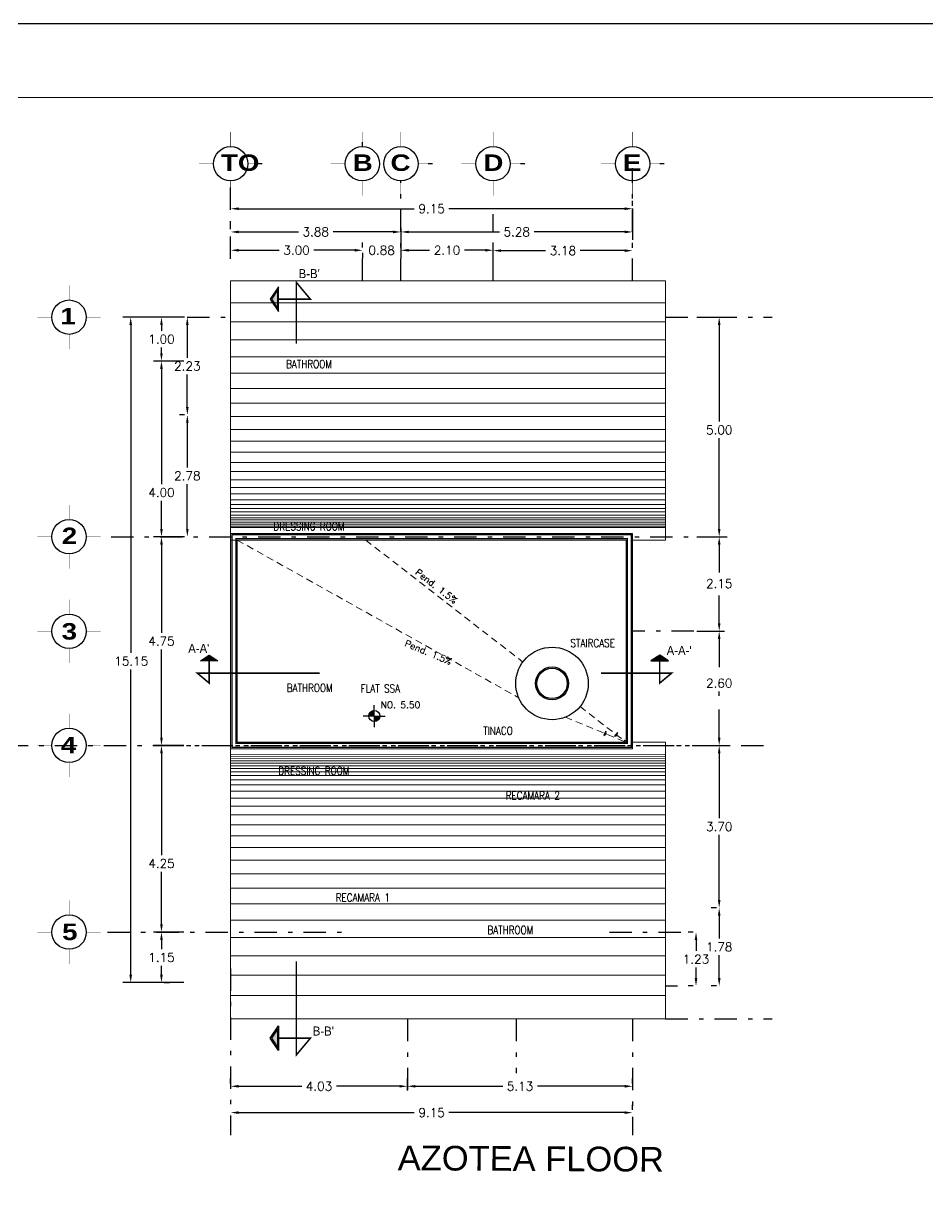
# Model space of a CAD drawing. Header units: millimetres. Extents: x 246.6 to 325.5, y -2 to 41.7.
# Drawn here: x 282.53 to 303.11, y 15.04 to 41.66 of the extents above; entities that cross this region are included whole.
import ezdxf
from ezdxf.enums import TextEntityAlignment as Align

# ---------------------------------------------------------------- set-up
doc = ezdxf.new("R2010")
doc.units = ezdxf.units.MM
doc.header["$LTSCALE"] = 0.05
doc.header["$PDMODE"] = 35
for name, pattern in [('DASHDOT', [25.4, 12.7, -6.35, 0, -6.35]), ('DASHED', [19.05, 12.7, -6.35]), ('DASHED2', [9.525, 6.35, -3.175])]:
    doc.linetypes.add(name, pattern=pattern)
doc.layers.add('AUILIAR', color=8, linetype='Continuous', plot=False)
doc.layers.add('CORTES', color=4, linetype='Continuous', lineweight=18)
doc.layers.add('MUROS', color=7, linetype='Continuous', lineweight=18)
for name, color, linetype in [('COTAS', 255, 'Continuous'), ('EJES', 1, 'DASHDOT'), ('LINEAS', 9, 'Continuous')]:
    doc.layers.add(name, color=color, linetype=linetype)
doc.styles.add('1', font='ROMANS', dxfattribs={"height": 0.15})
doc.styles.add('ARIAL', font='arial.ttf', dxfattribs={"height": 1})
doc.styles.add('ROMANS', font='romans.shx', dxfattribs={"height": 0.2})
doc.styles.add('SANSSERIFBOLD', font='sasb____.pfb', dxfattribs={"height": 0.6})
doc.styles.get("Standard").update_dxf_attribs({"font": 'arial.ttf'})
doc.dimstyles.get("Standard").update_dxf_attribs({"dimtxt": 0.2, "dimasz": 0.18, "dimexe": 0.18, "dimexo": 0.0625, "dimgap": 0.09, "dimtad": 0, "dimtih": 1, "dimtoh": 1, "dimzin": 0, "dimdsep": 46, "dimtxsty": 'ROMANS', "dimcen": 0.09, "dimclrd": 3, "dimclrt": 256, "dimadec": 0, "dimazin": 0, "dimtfac": 1, "dimtofl": 0, "dimtmove": 0, "dimatfit": 3, "dimfxl": 0, "dimtolj": 1, "dimtzin": 0, "dimarcsym": 0})

# ---------------------------------------------------------------- blocks, each defined once
blk = doc.blocks.new('*D256')
at = {"layer": 'COTAS', "color": 0, "lineweight": -2, "transparency": 16777216}
for p, q in [((286.187, 34.973), (284.795, 34.973)), ((286.187, 19.823), (284.795, 19.823))]:
    blk.add_line(p, q, dxfattribs=at)
at = {"layer": 'COTAS', "color": 3, "lineweight": -2, "transparency": 16777216}
for p, q in [((284.975, 34.793), (284.975, 27.333)), ((284.975, 20.003), (284.975, 26.953))]:
    blk.add_line(p, q, dxfattribs=at)
at = {"layer": 'COTAS', "color": 3, "transparency": 16777216}
for points in [[(284.945, 34.793), (285.005, 34.793), (284.975, 34.973)], [(284.945, 20.003), (285.005, 20.003), (284.975, 19.823)]]:
    blk.add_solid(points, dxfattribs=at)
at = {"layer": 'DEFPOINTS', "color": 0, "transparency": 16777216}
for p in [(284.975, 34.973), (286.25, 34.973), (286.25, 19.823)]:
    blk.add_point(p, dxfattribs=at)
at = {"layer": 'COTAS', "transparency": 16777216, "insert": (284.988, 27.143), "char_height": 0.2, "attachment_point": 5, "style": 'ROMANS'}
blk.add_mtext('\\A1;15.15', dxfattribs=at)
blk = doc.blocks.new('*D257')
at = {"layer": 'COTAS', "color": 0, "lineweight": -2, "transparency": 16777216}
for p, q in [((286.187, 25.223), (285.495, 25.223)), ((286.187, 20.973), (285.495, 20.973))]:
    blk.add_line(p, q, dxfattribs=at)
at = {"layer": 'COTAS', "color": 3, "lineweight": -2, "transparency": 16777216}
for p, q in [((285.675, 25.043), (285.675, 22.725)), ((285.675, 21.153), (285.675, 22.345))]:
    blk.add_line(p, q, dxfattribs=at)
at = {"layer": 'COTAS', "color": 3, "transparency": 16777216}
for points in [[(285.645, 25.043), (285.705, 25.043), (285.675, 25.223)], [(285.645, 21.153), (285.705, 21.153), (285.675, 20.973)]]:
    blk.add_solid(points, dxfattribs=at)
at = {"layer": 'DEFPOINTS', "color": 0, "transparency": 16777216}
for p in [(285.675, 25.223), (286.25, 25.223), (286.25, 20.973)]:
    blk.add_point(p, dxfattribs=at)
at = {"layer": 'COTAS', "transparency": 16777216, "insert": (285.675, 22.535), "char_height": 0.2, "attachment_point": 5, "style": 'ROMANS'}
blk.add_mtext('\\A1;4.25', dxfattribs=at)
blk = doc.blocks.new('*D258')
at = {"layer": 'COTAS', "color": 0, "lineweight": -2, "transparency": 16777216}
for p, q in [((286.187, 33.973), (285.495, 33.973)), ((286.187, 29.973), (285.495, 29.973))]:
    blk.add_line(p, q, dxfattribs=at)
at = {"layer": 'COTAS', "color": 3, "lineweight": -2, "transparency": 16777216}
for p, q in [((285.675, 33.793), (285.675, 31.17)), ((285.675, 30.153), (285.675, 30.79))]:
    blk.add_line(p, q, dxfattribs=at)
at = {"layer": 'COTAS', "color": 3, "transparency": 16777216}
for points in [[(285.645, 33.793), (285.705, 33.793), (285.675, 33.973)], [(285.645, 30.153), (285.705, 30.153), (285.675, 29.973)]]:
    blk.add_solid(points, dxfattribs=at)
at = {"layer": 'DEFPOINTS', "color": 0, "transparency": 16777216}
for p in [(285.675, 33.973), (286.25, 33.973), (286.25, 29.973)]:
    blk.add_point(p, dxfattribs=at)
at = {"layer": 'COTAS', "transparency": 16777216, "insert": (285.675, 30.98), "char_height": 0.2, "attachment_point": 5, "style": 'ROMANS'}
blk.add_mtext('\\A1;4.00', dxfattribs=at)
blk = doc.blocks.new('*D259')
at = {"layer": 'COTAS', "color": 0, "linetype": 'DASHED', "lineweight": -2, "transparency": 16777216}
for p, q in [((286.187, 34.973), (285.495, 34.973)), ((286.187, 33.973), (285.495, 33.973))]:
    blk.add_line(p, q, dxfattribs=at)
at = {"layer": 'COTAS', "color": 3, "linetype": 'DASHED', "lineweight": -2, "transparency": 16777216}
for p, q in [((285.675, 34.793), (285.675, 34.663)), ((285.675, 34.153), (285.675, 34.283))]:
    blk.add_line(p, q, dxfattribs=at)
at = {"layer": 'COTAS', "color": 3, "linetype": 'DASHED', "transparency": 16777216}
for points in [[(285.645, 34.793), (285.705, 34.793), (285.675, 34.973)], [(285.645, 34.153), (285.705, 34.153), (285.675, 33.973)]]:
    blk.add_solid(points, dxfattribs=at)
at = {"layer": 'DEFPOINTS', "color": 0, "linetype": 'DASHED', "transparency": 16777216}
for p in [(285.675, 34.973), (286.25, 34.973), (286.25, 33.973)]:
    blk.add_point(p, dxfattribs=at)
at = {"layer": 'COTAS', "linetype": 'DASHED', "transparency": 16777216, "insert": (285.675, 34.473), "char_height": 0.2, "attachment_point": 5, "style": 'ROMANS'}
blk.add_mtext('\\A1;1.00', dxfattribs=at)
blk = doc.blocks.new('*D260')
at = {"layer": 'COTAS', "color": 0, "lineweight": -2, "transparency": 16777216}
for p, q in [((297.859, 34.973), (298.551, 34.973)), ((297.859, 29.973), (298.551, 29.973))]:
    blk.add_line(p, q, dxfattribs=at)
at = {"layer": 'COTAS', "color": 3, "lineweight": -2, "transparency": 16777216}
for p, q in [((298.371, 34.793), (298.371, 32.595)), ((298.371, 30.153), (298.371, 32.215))]:
    blk.add_line(p, q, dxfattribs=at)
at = {"layer": 'COTAS', "color": 3, "transparency": 16777216}
for points in [[(298.341, 34.793), (298.401, 34.793), (298.371, 34.973)], [(298.341, 30.153), (298.401, 30.153), (298.371, 29.973)]]:
    blk.add_solid(points, dxfattribs=at)
at = {"layer": 'DEFPOINTS', "color": 0, "transparency": 16777216}
for p in [(297.796, 34.973), (298.371, 34.973), (297.796, 29.973)]:
    blk.add_point(p, dxfattribs=at)
at = {"layer": 'COTAS', "transparency": 16777216, "insert": (298.371, 32.405), "char_height": 0.2, "attachment_point": 5, "style": 'ROMANS'}
blk.add_mtext('\\A1;5.00', dxfattribs=at)
blk = doc.blocks.new('*D261')
at = {"layer": 'COTAS', "color": 0, "linetype": 'DASHED', "lineweight": -2, "transparency": 16777216}
for p, q in [((297.859, 29.973), (298.551, 29.973)), ((297.859, 27.823), (298.551, 27.823))]:
    blk.add_line(p, q, dxfattribs=at)
at = {"layer": 'COTAS', "color": 3, "linetype": 'DASHED', "lineweight": -2, "transparency": 16777216}
for p, q in [((298.371, 29.793), (298.371, 29.097)), ((298.371, 28.003), (298.371, 28.717))]:
    blk.add_line(p, q, dxfattribs=at)
at = {"layer": 'COTAS', "color": 3, "linetype": 'DASHED', "transparency": 16777216}
for points in [[(298.341, 29.793), (298.401, 29.793), (298.371, 29.973)], [(298.341, 28.003), (298.401, 28.003), (298.371, 27.823)]]:
    blk.add_solid(points, dxfattribs=at)
at = {"layer": 'DEFPOINTS', "color": 0, "linetype": 'DASHED', "transparency": 16777216}
for p in [(297.796, 29.973), (298.371, 29.973), (297.796, 27.823)]:
    blk.add_point(p, dxfattribs=at)
at = {"layer": 'COTAS', "linetype": 'DASHED', "transparency": 16777216, "insert": (298.371, 28.907), "char_height": 0.2, "attachment_point": 5, "style": 'ROMANS'}
blk.add_mtext('\\A1;2.15', dxfattribs=at)
blk = doc.blocks.new('*D262')
at = {"layer": 'COTAS', "color": 0, "linetype": 'DASHED', "lineweight": -2, "transparency": 16777216}
for p, q in [((297.859, 27.823), (298.551, 27.823)), ((297.859, 25.223), (298.551, 25.223))]:
    blk.add_line(p, q, dxfattribs=at)
at = {"layer": 'COTAS', "color": 3, "linetype": 'DASHED', "lineweight": -2, "transparency": 16777216}
for p, q in [((298.371, 27.643), (298.371, 26.829)), ((298.371, 25.403), (298.371, 26.449))]:
    blk.add_line(p, q, dxfattribs=at)
at = {"layer": 'COTAS', "color": 3, "linetype": 'DASHED', "transparency": 16777216}
for points in [[(298.341, 27.643), (298.401, 27.643), (298.371, 27.823)], [(298.341, 25.403), (298.401, 25.403), (298.371, 25.223)]]:
    blk.add_solid(points, dxfattribs=at)
at = {"layer": 'DEFPOINTS', "color": 0, "linetype": 'DASHED', "transparency": 16777216}
for p in [(297.796, 27.823), (298.371, 27.823), (297.796, 25.223)]:
    blk.add_point(p, dxfattribs=at)
at = {"layer": 'COTAS', "linetype": 'DASHED', "transparency": 16777216, "insert": (298.371, 26.639), "char_height": 0.2, "attachment_point": 5, "style": 'ROMANS'}
blk.add_mtext('\\A1;2.60', dxfattribs=at)
blk = doc.blocks.new('*D263')
at = {"layer": 'COTAS', "color": 0, "lineweight": -2, "transparency": 16777216}
for p, q in [((287.25, 37.505), (287.25, 37.622)), ((296.4, 37.505), (296.4, 37.622))]:
    blk.add_line(p, q, dxfattribs=at)
at = {"layer": 'COTAS', "color": 3, "lineweight": -2, "transparency": 16777216}
for p, q in [((287.43, 37.442), (291.43, 37.442)), ((296.22, 37.442), (292.22, 37.442))]:
    blk.add_line(p, q, dxfattribs=at)
at = {"layer": 'COTAS', "color": 3, "transparency": 16777216}
for points in [[(287.43, 37.472), (287.43, 37.412), (287.25, 37.442)], [(296.22, 37.472), (296.22, 37.412), (296.4, 37.442)]]:
    blk.add_solid(points, dxfattribs=at)
at = {"layer": 'DEFPOINTS', "color": 0, "transparency": 16777216}
for p in [(287.25, 37.442), (296.4, 37.442), (296.4, 37.442)]:
    blk.add_point(p, dxfattribs=at)
at = {"layer": 'COTAS', "transparency": 16777216, "insert": (291.825, 37.442), "char_height": 0.2, "attachment_point": 5, "style": 'ROMANS'}
blk.add_mtext('\\A1;9.15', dxfattribs=at)
blk = doc.blocks.new('*D264')
at = {"layer": 'COTAS', "color": 0, "lineweight": -2, "transparency": 16777216}
for p, q in [((287.25, 36.975), (287.25, 37.093)), ((291.125, 36.85), (291.125, 36.733))]:
    blk.add_line(p, q, dxfattribs=at)
at = {"layer": 'COTAS', "color": 3, "lineweight": -2, "transparency": 16777216}
for p, q in [((287.43, 36.913), (288.793, 36.913)), ((290.945, 36.913), (289.582, 36.913))]:
    blk.add_line(p, q, dxfattribs=at)
at = {"layer": 'COTAS', "color": 3, "transparency": 16777216}
for points in [[(287.43, 36.943), (287.43, 36.883), (287.25, 36.913)], [(290.945, 36.943), (290.945, 36.883), (291.125, 36.913)]]:
    blk.add_solid(points, dxfattribs=at)
at = {"layer": 'DEFPOINTS', "color": 0, "transparency": 16777216}
for p in [(287.25, 36.913), (291.125, 36.913), (291.125, 36.913)]:
    blk.add_point(p, dxfattribs=at)
at = {"layer": 'COTAS', "transparency": 16777216, "insert": (289.187, 36.913), "char_height": 0.2, "attachment_point": 5, "style": 'ROMANS'}
blk.add_mtext('\\A1;3.88', dxfattribs=at)
blk = doc.blocks.new('*D265')
at = {"layer": 'COTAS', "color": 3, "lineweight": -2, "transparency": 16777216}
for p, q in [((291.305, 36.496), (291.78, 36.496)), ((293.045, 36.496), (292.57, 36.496))]:
    blk.add_line(p, q, dxfattribs=at)
at = {"layer": 'COTAS', "color": 0, "lineweight": -2, "transparency": 16777216}
for p, q in [((293.225, 36.185), (293.225, 36.676)), ((291.125, 36.444), (291.125, 36.316))]:
    blk.add_line(p, q, dxfattribs=at)
at = {"layer": 'COTAS', "color": 3, "transparency": 16777216}
for points in [[(291.305, 36.526), (291.305, 36.466), (291.125, 36.496)], [(293.045, 36.526), (293.045, 36.466), (293.225, 36.496)]]:
    blk.add_solid(points, dxfattribs=at)
at = {"layer": 'DEFPOINTS', "color": 0, "transparency": 16777216}
for p in [(291.125, 36.506), (293.225, 36.496), (293.225, 36.123)]:
    blk.add_point(p, dxfattribs=at)
at = {"layer": 'COTAS', "transparency": 16777216, "insert": (292.175, 36.496), "char_height": 0.2, "attachment_point": 5, "style": 'ROMANS'}
blk.add_mtext('\\A1;2.10', dxfattribs=at)
blk = doc.blocks.new('*D266')
at = {"layer": 'COTAS', "color": 0, "lineweight": -2, "transparency": 16777216}
for p, q in [((287.25, 36.559), (287.25, 36.676)), ((290.25, 36.559), (290.25, 36.676))]:
    blk.add_line(p, q, dxfattribs=at)
at = {"layer": 'COTAS', "color": 3, "lineweight": -2, "transparency": 16777216}
for p, q in [((287.43, 36.496), (288.355, 36.496)), ((290.07, 36.496), (289.145, 36.496))]:
    blk.add_line(p, q, dxfattribs=at)
at = {"layer": 'COTAS', "color": 3, "transparency": 16777216}
for points in [[(287.43, 36.526), (287.43, 36.466), (287.25, 36.496)], [(290.07, 36.526), (290.07, 36.466), (290.25, 36.496)]]:
    blk.add_solid(points, dxfattribs=at)
at = {"layer": 'DEFPOINTS', "color": 0, "transparency": 16777216}
for p in [(287.25, 36.496), (287.25, 36.496), (290.25, 36.496)]:
    blk.add_point(p, dxfattribs=at)
at = {"layer": 'COTAS', "transparency": 16777216, "insert": (288.75, 36.496), "char_height": 0.2, "attachment_point": 5, "style": 'ROMANS'}
blk.add_mtext('\\A1;3.00', dxfattribs=at)
blk = doc.blocks.new('*D267')
at = {"layer": 'COTAS', "color": 0, "lineweight": -2, "transparency": 16777216}
for p, q in [((285.612, 20.973), (285.495, 20.973)), ((285.737, 19.823), (285.855, 19.823))]:
    blk.add_line(p, q, dxfattribs=at)
at = {"layer": 'COTAS', "color": 3, "lineweight": -2, "transparency": 16777216}
for p, q in [((285.675, 20.793), (285.675, 20.588)), ((285.675, 20.003), (285.675, 20.208))]:
    blk.add_line(p, q, dxfattribs=at)
at = {"layer": 'COTAS', "color": 3, "transparency": 16777216}
for points in [[(285.645, 20.793), (285.705, 20.793), (285.675, 20.973)], [(285.645, 20.003), (285.705, 20.003), (285.675, 19.823)]]:
    blk.add_solid(points, dxfattribs=at)
at = {"layer": 'DEFPOINTS', "color": 0, "transparency": 16777216}
for p in [(285.675, 20.973), (285.675, 19.823), (285.675, 19.823)]:
    blk.add_point(p, dxfattribs=at)
at = {"layer": 'COTAS', "transparency": 16777216, "insert": (285.675, 20.398), "char_height": 0.2, "attachment_point": 5, "style": 'ROMANS'}
blk.add_mtext('\\A1;1.15', dxfattribs=at)
blk = doc.blocks.new('*D268')
at = {"layer": 'COTAS', "color": 0, "lineweight": -2, "transparency": 16777216}
for p, q in [((293.225, 36.55), (293.225, 36.667)), ((296.4, 36.55), (296.4, 36.667))]:
    blk.add_line(p, q, dxfattribs=at)
at = {"layer": 'COTAS', "color": 3, "lineweight": -2, "transparency": 16777216}
for p, q in [((293.405, 36.487), (294.418, 36.487)), ((296.22, 36.487), (295.207, 36.487))]:
    blk.add_line(p, q, dxfattribs=at)
at = {"layer": 'COTAS', "color": 3, "transparency": 16777216}
for points in [[(293.405, 36.517), (293.405, 36.457), (293.225, 36.487)], [(296.22, 36.517), (296.22, 36.457), (296.4, 36.487)]]:
    blk.add_solid(points, dxfattribs=at)
at = {"layer": 'DEFPOINTS', "color": 0, "transparency": 16777216}
for p in [(293.225, 36.487), (296.4, 36.487), (296.4, 36.487)]:
    blk.add_point(p, dxfattribs=at)
at = {"layer": 'COTAS', "transparency": 16777216, "insert": (294.812, 36.487), "char_height": 0.2, "attachment_point": 5, "style": 'ROMANS'}
blk.add_mtext('\\A1;3.18', dxfattribs=at)
blk = doc.blocks.new('*D269')
at = {"layer": 'COTAS', "color": 0, "lineweight": -2, "transparency": 16777216}
for p, q in [((296.4, 16.927), (296.4, 17.044)), ((287.25, 16.802), (287.25, 16.684))]:
    blk.add_line(p, q, dxfattribs=at)
at = {"layer": 'COTAS', "color": 3, "lineweight": -2, "transparency": 16777216}
for p, q in [((287.43, 16.864), (291.43, 16.864)), ((296.22, 16.864), (292.22, 16.864))]:
    blk.add_line(p, q, dxfattribs=at)
at = {"layer": 'COTAS', "color": 3, "transparency": 16777216}
for points in [[(287.43, 16.894), (287.43, 16.834), (287.25, 16.864)], [(296.22, 16.894), (296.22, 16.834), (296.4, 16.864)]]:
    blk.add_solid(points, dxfattribs=at)
at = {"layer": 'DEFPOINTS', "color": 0, "transparency": 16777216}
for p in [(287.25, 16.864), (296.4, 16.864), (296.4, 16.864)]:
    blk.add_point(p, dxfattribs=at)
at = {"layer": 'COTAS', "transparency": 16777216, "insert": (291.825, 16.864), "char_height": 0.2, "attachment_point": 5, "style": 'ROMANS'}
blk.add_mtext('\\A1;9.15', dxfattribs=at)
blk = doc.blocks.new('*D270')
at = {"layer": 'COTAS', "color": 0, "lineweight": -2, "transparency": 16777216}
for p, q in [((287.25, 17.527), (287.25, 17.644)), ((291.275, 17.527), (291.275, 17.644))]:
    blk.add_line(p, q, dxfattribs=at)
at = {"layer": 'COTAS', "color": 3, "lineweight": -2, "transparency": 16777216}
for p, q in [((287.43, 17.464), (288.868, 17.464)), ((291.095, 17.464), (289.657, 17.464))]:
    blk.add_line(p, q, dxfattribs=at)
at = {"layer": 'COTAS', "color": 3, "transparency": 16777216}
for points in [[(287.43, 17.494), (287.43, 17.434), (287.25, 17.464)], [(291.095, 17.494), (291.095, 17.434), (291.275, 17.464)]]:
    blk.add_solid(points, dxfattribs=at)
at = {"layer": 'DEFPOINTS', "color": 0, "transparency": 16777216}
for p in [(287.25, 17.464), (291.275, 17.464), (291.275, 17.464)]:
    blk.add_point(p, dxfattribs=at)
at = {"layer": 'COTAS', "transparency": 16777216, "insert": (289.262, 17.464), "char_height": 0.2, "attachment_point": 5, "style": 'ROMANS'}
blk.add_mtext('\\A1;4.03', dxfattribs=at)
blk = doc.blocks.new('*D277')
at = {"layer": 'COTAS', "color": 0, "lineweight": -2, "transparency": 16777216}
for p, q in [((291.125, 37.005), (291.125, 36.315)), ((290.25, 36.434), (290.25, 36.315))]:
    blk.add_line(p, q, dxfattribs=at)
at = {"layer": 'COTAS', "color": 3, "lineweight": -2, "transparency": 16777216}
for p, q in [((290.07, 36.495), (289.89, 36.495)), ((291.305, 36.495), (291.485, 36.495))]:
    blk.add_line(p, q, dxfattribs=at)
at = {"layer": 'COTAS', "color": 3, "transparency": 16777216}
for points in [[(290.07, 36.525), (290.07, 36.465), (290.25, 36.495)], [(291.305, 36.525), (291.305, 36.465), (291.125, 36.495)]]:
    blk.add_solid(points, dxfattribs=at)
at = {"layer": 'DEFPOINTS', "color": 0, "transparency": 16777216}
for p in [(291.125, 37.068), (290.25, 36.496), (291.125, 36.495)]:
    blk.add_point(p, dxfattribs=at)
at = {"layer": 'COTAS', "transparency": 16777216, "insert": (290.687, 36.495), "char_height": 0.2, "attachment_point": 5, "style": 'ROMANS'}
blk.add_mtext('\\A1;0.88', dxfattribs=at)
blk = doc.blocks.new('*D271')
at = {"layer": 'COTAS', "color": 0, "lineweight": -2, "transparency": 16777216}
for p, q in [((291.275, 17.366), (291.275, 17.644)), ((296.4, 17.527), (296.4, 17.644))]:
    blk.add_line(p, q, dxfattribs=at)
at = {"layer": 'COTAS', "color": 3, "lineweight": -2, "transparency": 16777216}
for p, q in [((291.455, 17.464), (293.443, 17.464)), ((296.22, 17.464), (294.232, 17.464))]:
    blk.add_line(p, q, dxfattribs=at)
at = {"layer": 'COTAS', "color": 3, "transparency": 16777216}
for points in [[(291.455, 17.494), (291.455, 17.434), (291.275, 17.464)], [(296.22, 17.494), (296.22, 17.434), (296.4, 17.464)]]:
    blk.add_solid(points, dxfattribs=at)
at = {"layer": 'DEFPOINTS', "color": 0, "transparency": 16777216}
for p in [(291.275, 17.303), (296.4, 17.464), (296.4, 17.464)]:
    blk.add_point(p, dxfattribs=at)
at = {"layer": 'COTAS', "transparency": 16777216, "insert": (293.837, 17.464), "char_height": 0.2, "attachment_point": 5, "style": 'ROMANS'}
blk.add_mtext('\\A1;5.13', dxfattribs=at)
blk = doc.blocks.new('*D272')
at = {"layer": 'COTAS', "color": 0, "lineweight": -2, "transparency": 16777216}
for p, q in [((297.934, 25.223), (298.551, 25.223)), ((298.309, 21.528), (298.191, 21.528))]:
    blk.add_line(p, q, dxfattribs=at)
at = {"layer": 'COTAS', "color": 3, "lineweight": -2, "transparency": 16777216}
for p, q in [((298.371, 25.043), (298.371, 23.565)), ((298.371, 21.708), (298.371, 23.185))]:
    blk.add_line(p, q, dxfattribs=at)
at = {"layer": 'COTAS', "color": 3, "transparency": 16777216}
for points in [[(298.341, 25.043), (298.401, 25.043), (298.371, 25.223)], [(298.341, 21.708), (298.401, 21.708), (298.371, 21.528)]]:
    blk.add_solid(points, dxfattribs=at)
at = {"layer": 'DEFPOINTS', "color": 0, "transparency": 16777216}
for p in [(297.871, 25.223), (298.371, 21.528), (298.371, 21.528)]:
    blk.add_point(p, dxfattribs=at)
at = {"layer": 'COTAS', "transparency": 16777216, "insert": (298.371, 23.375), "char_height": 0.2, "attachment_point": 5, "style": 'ROMANS'}
blk.add_mtext('\\A1;3.70', dxfattribs=at)
blk = doc.blocks.new('*D273')
at = {"layer": 'COTAS', "color": 0, "lineweight": -2, "transparency": 16777216}
for p, q in [((298.309, 21.528), (298.191, 21.528)), ((298.309, 19.748), (298.191, 19.748))]:
    blk.add_line(p, q, dxfattribs=at)
at = {"layer": 'COTAS', "color": 3, "lineweight": -2, "transparency": 16777216}
for p, q in [((298.371, 21.348), (298.371, 20.828)), ((298.371, 19.928), (298.371, 20.448))]:
    blk.add_line(p, q, dxfattribs=at)
at = {"layer": 'COTAS', "color": 3, "transparency": 16777216}
for points in [[(298.341, 21.348), (298.401, 21.348), (298.371, 21.528)], [(298.341, 19.928), (298.401, 19.928), (298.371, 19.748)]]:
    blk.add_solid(points, dxfattribs=at)
at = {"layer": 'DEFPOINTS', "color": 0, "transparency": 16777216}
for p in [(298.371, 21.528), (298.371, 19.748), (298.371, 19.748)]:
    blk.add_point(p, dxfattribs=at)
at = {"layer": 'COTAS', "transparency": 16777216, "insert": (298.371, 20.638), "char_height": 0.2, "attachment_point": 5, "style": 'ROMANS'}
blk.add_mtext('\\A1;1.78', dxfattribs=at)
blk = doc.blocks.new('*D274')
at = {"layer": 'COTAS', "color": 0, "lineweight": -2, "transparency": 16777216}
for p, q in [((297.78, 20.973), (297.663, 20.973)), ((297.78, 19.748), (297.663, 19.748))]:
    blk.add_line(p, q, dxfattribs=at)
at = {"layer": 'COTAS', "color": 3, "lineweight": -2, "transparency": 16777216}
for p, q in [((297.843, 20.793), (297.843, 20.55)), ((297.843, 19.928), (297.843, 20.17))]:
    blk.add_line(p, q, dxfattribs=at)
at = {"layer": 'COTAS', "color": 3, "transparency": 16777216}
for points in [[(297.813, 20.793), (297.873, 20.793), (297.843, 20.973)], [(297.813, 19.928), (297.873, 19.928), (297.843, 19.748)]]:
    blk.add_solid(points, dxfattribs=at)
at = {"layer": 'DEFPOINTS', "color": 0, "transparency": 16777216}
for p in [(297.843, 20.973), (297.843, 19.748), (297.843, 19.748)]:
    blk.add_point(p, dxfattribs=at)
at = {"layer": 'COTAS', "transparency": 16777216, "insert": (297.843, 20.36), "char_height": 0.2, "attachment_point": 5, "style": 'ROMANS'}
blk.add_mtext('\\A1;1.23', dxfattribs=at)
blk = doc.blocks.new('*D275')
at = {"layer": 'COTAS', "color": 0, "lineweight": -2, "transparency": 16777216}
for p, q in [((286.202, 34.973), (286.084, 34.973)), ((286.202, 32.748), (286.084, 32.748))]:
    blk.add_line(p, q, dxfattribs=at)
at = {"layer": 'COTAS', "color": 3, "lineweight": -2, "transparency": 16777216}
for p, q in [((286.264, 34.793), (286.264, 34.05)), ((286.264, 32.928), (286.264, 33.67))]:
    blk.add_line(p, q, dxfattribs=at)
at = {"layer": 'COTAS', "color": 3, "transparency": 16777216}
for points in [[(286.234, 34.793), (286.294, 34.793), (286.264, 34.973)], [(286.234, 32.928), (286.294, 32.928), (286.264, 32.748)]]:
    blk.add_solid(points, dxfattribs=at)
at = {"layer": 'DEFPOINTS', "color": 0, "transparency": 16777216}
for p in [(286.264, 34.973), (286.264, 32.748), (286.264, 32.748)]:
    blk.add_point(p, dxfattribs=at)
at = {"layer": 'COTAS', "transparency": 16777216, "insert": (286.264, 33.86), "char_height": 0.2, "attachment_point": 5, "style": 'ROMANS'}
blk.add_mtext('\\A1;2.23', dxfattribs=at)
blk = doc.blocks.new('*D276')
at = {"layer": 'COTAS', "color": 0, "lineweight": -2, "transparency": 16777216}
for p, q in [((286.202, 32.748), (286.084, 32.748)), ((286.202, 29.973), (286.084, 29.973))]:
    blk.add_line(p, q, dxfattribs=at)
at = {"layer": 'COTAS', "color": 3, "lineweight": -2, "transparency": 16777216}
for p, q in [((286.264, 32.568), (286.264, 31.55)), ((286.264, 30.153), (286.264, 31.17))]:
    blk.add_line(p, q, dxfattribs=at)
at = {"layer": 'COTAS', "color": 3, "transparency": 16777216}
for points in [[(286.234, 32.568), (286.294, 32.568), (286.264, 32.748)], [(286.234, 30.153), (286.294, 30.153), (286.264, 29.973)]]:
    blk.add_solid(points, dxfattribs=at)
at = {"layer": 'DEFPOINTS', "color": 0, "transparency": 16777216}
for p in [(286.264, 32.748), (286.264, 29.973), (286.264, 29.973)]:
    blk.add_point(p, dxfattribs=at)
at = {"layer": 'COTAS', "transparency": 16777216, "insert": (286.264, 31.36), "char_height": 0.2, "attachment_point": 5, "style": 'ROMANS'}
blk.add_mtext('\\A1;2.78', dxfattribs=at)
blk = doc.blocks.new('*D278')
at = {"layer": 'COTAS', "color": 0, "lineweight": -2, "ltscale": 0.5, "transparency": 16777216}
for p, q in [((296.4, 37.448), (296.4, 36.733)), ((291.125, 36.975), (291.125, 37.093))]:
    blk.add_line(p, q, dxfattribs=at)
at = {"layer": 'COTAS', "color": 3, "lineweight": -2, "ltscale": 0.5, "transparency": 16777216}
for p, q in [((291.305, 36.913), (293.368, 36.913)), ((296.22, 36.913), (294.157, 36.913))]:
    blk.add_line(p, q, dxfattribs=at)
at = {"layer": 'COTAS', "color": 3, "ltscale": 0.5, "transparency": 16777216}
for points in [[(291.305, 36.943), (291.305, 36.883), (291.125, 36.913)], [(296.22, 36.943), (296.22, 36.883), (296.4, 36.913)]]:
    blk.add_solid(points, dxfattribs=at)
at = {"layer": 'DEFPOINTS', "color": 0, "ltscale": 0.5, "transparency": 16777216}
for p in [(296.4, 37.511), (291.125, 36.913), (296.4, 36.913)]:
    blk.add_point(p, dxfattribs=at)
at = {"layer": 'COTAS', "ltscale": 0.5, "transparency": 16777216, "insert": (293.762, 36.913), "char_height": 0.2, "attachment_point": 5, "style": 'ROMANS'}
blk.add_mtext('\\A1;5.28', dxfattribs=at)
blk = doc.blocks.new('*D279')
at = {"layer": 'COTAS', "color": 0, "lineweight": -2, "ltscale": 0.5, "transparency": 16777216}
for p, q in [((285.737, 29.973), (285.855, 29.973)), ((285.737, 25.223), (285.855, 25.223))]:
    blk.add_line(p, q, dxfattribs=at)
at = {"layer": 'COTAS', "color": 3, "lineweight": -2, "ltscale": 0.5, "transparency": 16777216}
for p, q in [((285.675, 29.793), (285.675, 27.788)), ((285.675, 25.403), (285.675, 27.408))]:
    blk.add_line(p, q, dxfattribs=at)
at = {"layer": 'COTAS', "color": 3, "ltscale": 0.5, "transparency": 16777216}
for points in [[(285.645, 29.793), (285.705, 29.793), (285.675, 29.973)], [(285.645, 25.403), (285.705, 25.403), (285.675, 25.223)]]:
    blk.add_solid(points, dxfattribs=at)
at = {"layer": 'DEFPOINTS', "color": 0, "ltscale": 0.5, "transparency": 16777216}
for p in [(285.675, 29.973), (285.675, 25.223), (285.675, 25.223)]:
    blk.add_point(p, dxfattribs=at)
at = {"layer": 'COTAS', "ltscale": 0.5, "transparency": 16777216, "insert": (285.675, 27.598), "char_height": 0.2, "attachment_point": 5, "style": 'ROMANS'}
blk.add_mtext('\\A1;4.75', dxfattribs=at)

msp = doc.modelspace()

# ---------------------------------------------------------------- hatches: boundary and pattern name
at = {"layer": 'MUROS'}
for points in [[(288.322, 35.165), (288.322, 35.599), (288.177, 35.382)], [(286.914, 27.162), (286.61, 27.162), (286.762, 27.263)], [(296.865, 27.162), (297.168, 27.162), (297.016, 27.263)], [(295.793, 25.547), (295.745, 25.452), (295.8, 25.484)], [(296.055, 25.516), (295.99, 25.432), (296.05, 25.453)], [(288.322, 18.341), (288.322, 18.775), (288.177, 18.558)]]:
    msp.add_hatch(color=7, dxfattribs=at).paths.add_polyline_path(points)

# ---------------------------------------------------------------- linework, layer by layer
at = {"color": 0, "linetype": 'ByBlock'}
for q in [(290.52, 26.143), (290.27, 25.893), (290.77, 25.893), (290.52, 25.643)]:
    msp.add_line((290.52, 25.893), q, dxfattribs=at)
for points in [[(288.342, 35.099), (288.342, 35.665), (288.153, 35.382)], [(286.96, 27.148), (286.563, 27.148), (286.762, 27.28)], [(296.818, 27.148), (297.215, 27.148), (297.016, 27.28)], [(288.342, 18.841), (288.342, 18.275), (288.153, 18.558)]]:
    msp.add_lwpolyline(points, close=True)
at = {"color": 7}
for points in [[(288.322, 35.165), (288.322, 35.599), (288.177, 35.382)], [(286.914, 27.162), (286.61, 27.162), (286.762, 27.263)], [(296.865, 27.162), (297.168, 27.162), (297.016, 27.263)], [(295.793, 25.547), (295.745, 25.452), (295.8, 25.484)], [(296.055, 25.516), (295.99, 25.432), (296.05, 25.453)], [(288.322, 18.341), (288.322, 18.775), (288.177, 18.558)]]:
    msp.add_lwpolyline(points, close=True, dxfattribs=at)
at = {"color": 0, "linetype": 'ByBlock', "const_width": 0.125}
for points in [[(290.52, 25.956, 0.414214), (290.457, 25.893, 1)], [(290.52, 25.831, 0.414214), (290.582, 25.893, 1)]]:
    msp.add_lwpolyline(points, format="xyb", dxfattribs=at)
at = {"lineweight": 30}
for radius in [0.825, 0.375, 0.345]:
    msp.add_circle((294.566, 26.634), radius, dxfattribs=at)
at = {"color": 0, "linetype": 'ByBlock'}
msp.add_circle((290.52, 25.893), 0.125, dxfattribs=at)
at = {"layer": 'AUILIAR'}
msp.add_lwpolyline([(246.569, -2.03), (246.569, 41.661), (325.499, 41.661), (325.499, -2.03)], close=True, dxfattribs=at)
at = {"layer": 'CORTES', "linetype": 'DASHDOT', "ltscale": 0.5, "const_width": 0.035}
for points in [[(288.744, 34.37), (288.744, 35.765), (289.065, 35.382), (288.342, 35.382)], [(289.278, 26.867), (286.494, 26.867), (286.762, 26.642), (286.762, 27.148)], [(295.68, 26.867), (297.285, 26.867), (297.016, 26.642), (297.016, 27.148)], [(288.744, 20.308), (288.744, 18.175), (289.065, 18.558), (288.342, 18.558)]]:
    msp.add_lwpolyline(points, dxfattribs=at)
at = {"layer": 'EJES', "ltscale": 0.03}
for p, q in [((290.25, 38.855), (290.25, 39.055)), ((287.971, 38.464), (287.818, 38.464)), ((291.846, 38.464), (291.693, 38.464)), ((293.946, 38.464), (293.793, 38.464)), ((297.121, 38.464), (296.968, 38.464))]:
    msp.add_line(p, q, dxfattribs=at)
at = {"layer": 'EJES', "ltscale": 0.8}
for p, q in [((296.4, 35.798), (296.4, 38.362)), ((291.125, 35.798), (291.125, 38.072)), ((287.25, 36.298), (287.25, 37.921)), ((293.225, 35.798), (293.225, 37.316)), ((290.25, 35.798), (290.25, 36.687)), ((286.264, 34.973), (287.25, 34.973)), ((297.15, 34.973), (299.577, 34.973)), ((284.527, 29.973), (297.949, 29.973)), ((297.796, 27.823), (296.4, 27.823)), ((279.9, 25.223), (299.577, 25.223)), ((285.675, 25.223), (298.303, 25.223)), ((284.447, 20.973), (289.893, 20.973)), ((295.872, 20.973), (297.663, 20.973)), ((287.25, 20.148), (287.25, 16.349)), ((297.15, 19.748), (297.418, 19.748)), ((291.275, 18.998), (291.275, 17.138)), ((293.75, 18.998), (293.75, 17.759)), ((296.4, 18.998), (296.4, 16.349)), ((297.15, 18.998), (299.577, 18.998))]:
    msp.add_line(p, q, dxfattribs=at)
at = {"layer": 'LINEAS', "linetype": 'Continuous', "const_width": 0.011}
for points in [[(287.25, 38.855), (287.25, 39.185)], [(290.25, 38.855), (290.25, 39.185)], [(291.125, 38.855), (291.125, 39.185)], [(293.224, 38.855), (293.224, 39.185)], [(296.4, 38.855), (296.4, 39.185)], [(286.859, 38.464), (286.529, 38.464)], [(287.641, 38.464), (287.971, 38.464)], [(289.859, 38.464), (289.529, 38.464)], [(291.516, 38.464), (291.846, 38.464)], [(292.833, 38.464), (292.503, 38.464)], [(293.616, 38.464), (293.946, 38.464)], [(296.009, 38.464), (295.679, 38.464)], [(296.791, 38.464), (297.121, 38.464)], [(287.25, 38.072), (287.25, 37.742)], [(290.25, 38.072), (290.25, 37.742)], [(291.125, 38.072), (291.125, 37.742)], [(293.224, 38.072), (293.224, 37.742)], [(296.4, 38.072), (296.4, 37.742)], [(283.573, 35.364), (283.573, 35.694)], [(283.182, 34.973), (282.852, 34.973)], [(283.965, 34.973), (284.295, 34.973)], [(283.573, 34.581), (283.573, 34.251)], [(283.573, 30.364), (283.573, 30.694)], [(283.182, 29.973), (282.852, 29.973)], [(283.965, 29.973), (284.295, 29.973)], [(283.573, 29.581), (283.573, 29.251)], [(283.573, 28.214), (283.573, 28.544)], [(283.182, 27.823), (282.852, 27.823)], [(283.965, 27.823), (284.295, 27.823)], [(283.573, 27.431), (283.573, 27.101)], [(283.573, 25.614), (283.573, 25.944)], [(283.182, 25.223), (282.852, 25.223)], [(283.965, 25.223), (284.295, 25.223)], [(283.573, 24.831), (283.573, 24.501)], [(283.573, 21.364), (283.573, 21.694)], [(283.182, 20.973), (282.852, 20.973)], [(283.965, 20.973), (284.295, 20.973)], [(283.573, 20.581), (283.573, 20.251)]]:
    msp.add_lwpolyline(points, dxfattribs=at)
at = {"layer": 'LINEAS', "linetype": 'Continuous'}
for centre in [(287.25, 38.464), (290.25, 38.464), (291.125, 38.464), (293.224, 38.464), (296.4, 38.464), (283.573, 34.973), (283.573, 29.973), (283.573, 27.823), (283.573, 25.223), (283.573, 20.973)]:
    msp.add_circle(centre, 0.391, dxfattribs=at)
at = {"layer": 'MUROS', "ltscale": 0.5}
for p, q in [((287.25, 19.748), (287.25, 35.798)), ((287.25, 35.798), (297.15, 35.798)), ((297.15, 35.798), (297.15, 29.898)), ((287.25, 35.298), (297.15, 35.298)), ((287.25, 34.868), (297.15, 34.868)), ((287.25, 34.458), (297.15, 34.458)), ((287.25, 34.068), (297.15, 34.068)), ((287.25, 33.698), (297.15, 33.698)), ((287.25, 33.348), (297.15, 33.348)), ((287.25, 33.018), (297.15, 33.018)), ((287.25, 32.708), (297.15, 32.708)), ((287.25, 32.418), (297.15, 32.418)), ((287.25, 32.148), (297.15, 32.148)), ((287.25, 31.898), (297.15, 31.898)), ((287.25, 31.668), (297.15, 31.668)), ((287.25, 31.458), (297.15, 31.458)), ((287.25, 31.268), (297.15, 31.268)), ((287.25, 31.098), (297.15, 31.098)), ((287.25, 30.948), (297.15, 30.948)), ((287.25, 30.818), (297.15, 30.818)), ((287.25, 30.708), (297.15, 30.708)), ((287.25, 30.618), (297.15, 30.618)), ((287.25, 30.538), (297.15, 30.538)), ((287.25, 30.468), (297.15, 30.468)), ((287.25, 30.408), (297.15, 30.408)), ((287.25, 30.358), (297.15, 30.358)), ((287.25, 30.305), (297.15, 30.305)), ((287.25, 30.259), (297.15, 30.259)), ((287.25, 30.218), (297.15, 30.218)), ((287.25, 30.183), (297.15, 30.183)), ((287.25, 27.898), (287.25, 30.048)), ((290.175, 30.048), (287.25, 30.048)), ((287.25, 29.898), (290.175, 29.898)), ((287.4, 27.898), (287.4, 29.898)), ((290.175, 30.048), (296.25, 30.048)), ((296.25, 30.048), (296.4, 30.048)), ((296.4, 29.898), (297.15, 29.898)), ((296.4, 25.298), (297.15, 25.298)), ((297.15, 25.298), (297.15, 23.898)), ((287.25, 25.148), (296.4, 25.148)), ((287.25, 25.012), (297.15, 25.024)), ((287.25, 24.964), (297.15, 24.976)), ((287.25, 24.916), (297.15, 24.928)), ((287.25, 24.874), (297.15, 24.874)), ((287.25, 24.816), (297.15, 24.816)), ((287.25, 24.762), (297.15, 24.762)), ((287.25, 24.7), (297.15, 24.7)), ((287.25, 24.624), (297.15, 24.624)), ((287.25, 24.538), (297.15, 24.538)), ((287.25, 24.442), (297.15, 24.442)), ((287.25, 24.324), (297.15, 24.324)), ((287.25, 24.185), (297.15, 24.185)), ((287.25, 24.025), (297.15, 24.025)), ((287.25, 23.843), (297.15, 23.843)), ((297.15, 23.898), (297.15, 18.998)), ((287.25, 23.64), (297.15, 23.64)), ((287.25, 23.415), (297.15, 23.415)), ((287.25, 23.169), (297.15, 23.169)), ((287.25, 22.902), (297.15, 22.902)), ((287.25, 22.613), (297.15, 22.613)), ((287.25, 22.303), (297.15, 22.303)), ((287.25, 21.971), (297.15, 21.971)), ((287.25, 21.618), (297.15, 21.618)), ((287.25, 21.244), (297.15, 21.244)), ((287.25, 20.848), (297.15, 20.848)), ((287.25, 20.431), (297.15, 20.431)), ((287.25, 19.992), (297.15, 19.992)), ((287.25, 19.748), (287.25, 18.998)), ((287.25, 19.532), (297.15, 19.532)), ((297.15, 18.998), (287.25, 18.998))]:
    msp.add_line(p, q, dxfattribs=at)
at = {"layer": 'MUROS', "linetype": 'DASHED2', "ltscale": 0.5}
for p, q in [((287.4, 29.898), (293.809, 26.307)), ((290.325, 29.898), (293.901, 27.122)), ((295.203, 26.11), (296.207, 25.331)), ((294.871, 25.868), (296.206, 25.316)), ((296.235, 25.304), (296.25, 25.298)), ((296.239, 25.306), (296.25, 25.298))]:
    msp.add_line(p, q, dxfattribs=at)
at = {"layer": 'MUROS'}
msp.add_lwpolyline([(248.256, 39.591, -0.414214), (248.639, 39.973), (324.211, 39.973, -0.414214), (324.492, 39.692), (324.492, -0.061, -0.414214), (324.211, -0.342), (248.639, -0.342, -0.414214), (248.256, 0.04)], format="xyb", close=True, dxfattribs=at)
at = {"layer": 'MUROS', "ltscale": 0.5}
msp.add_lwpolyline([(296.4, 25.298), (296.4, 25.148), (287.25, 25.148), (287.25, 27.898), (287.25, 30.048), (290.175, 30.048), (296.4, 30.048), (296.4, 25.298)], dxfattribs=at)
at = {"layer": 'MUROS', "ltscale": 0.5, "const_width": 0.03}
for points in [[(287.28, 27.868), (287.28, 30.018), (290.205, 30.018), (296.37, 30.018), (296.37, 25.178), (287.28, 25.178)], [(287.37, 27.778), (287.37, 29.928), (290.295, 29.928), (296.28, 29.928), (296.28, 25.268), (287.37, 25.268)]]:
    msp.add_lwpolyline(points, close=True, dxfattribs=at)
at = {"layer": 'MUROS', "ltscale": 0.5}
msp.add_lwpolyline([(287.4, 27.748), (287.4, 29.898), (290.325, 29.898), (296.25, 29.898), (296.25, 25.298), (287.4, 25.298)], close=True, dxfattribs=at)
msp.add_circle((296.226, 25.322), 0.0202, dxfattribs=at)

# ---------------------------------------------------------------- texts
at = {"color": 0, "linetype": 'ByBlock', "style": '1'}
for rotation, p in [(322.1753, (292.337, 28.439)), (337.3608, (292.246, 27.054))]:
    msp.add_text('Pend. 1.5%%%', height=0.15, rotation=rotation, dxfattribs=at).set_placement(p, align=Align.RIGHT)
msp.add_text('NO. 5.50', height=0.15, dxfattribs=at).set_placement((291.565, 26.071), align=Align.RIGHT)
at = {"layer": 'LINEAS', "color": 7, "width": 0.9}
for s, p in [("B-B'", (288.798, 35.861)), ("A-A'", (286.284, 27.328)), ("A-A-'", (297.175, 27.28)), ("B-B'", (289.12, 18.619))]:
    msp.add_text(s, height=0.2059, dxfattribs=at).set_placement(p)
at = {"layer": 'MUROS', "color": 7, "linetype": 'ByBlock', "style": 'SANSSERIFBOLD', "width": 1.2}
for s, height, p in [('TO', 0.3762, (287.029, 38.302)), ('B', 0.376, (290.029, 38.302)), ('C', 0.376, (290.889, 38.302)), ('D', 0.376, (293.003, 38.302)), ('E', 0.376, (296.179, 38.302)), ('1', 0.376, (283.374, 34.807)), ('2', 0.376, (283.406, 29.807)), ('3', 0.376, (283.403, 27.633)), ('4', 0.376, (283.385, 25.042)), ('5', 0.376, (283.414, 20.791))]:
    msp.add_text(s, height=height, dxfattribs=at).set_placement(p)
at = {"layer": 'MUROS', "style": 'ROMANS', "width": 0.8}
for s, height, p in [('BATHROOM', 0.1834, (288.511, 33.814)), ('DRESSING ROOM', 0.18342, (288.225, 30.12)), ('STAIRCASE', 0.1834, (294.985, 27.462)), ('BATHROOM', 0.1834, (288.528, 26.44)), ('FLAT SSA', 0.1834, (290.208, 26.425)), ('TINACO', 0.1834, (293, 25.466)), ('DRESSING ROOM', 0.18342, (288.336, 24.556)), ('RECAMARA 2', 0.1834, (293.511, 23.991)), ('RECAMARA 1', 0.1834, (289.642, 21.668)), ('BATHROOM', 0.1834, (293.094, 20.93))]:
    msp.add_text(s, height=height, dxfattribs=at).set_placement(p)
at = {"layer": 'MUROS', "style": 'ARIAL'}
msp.add_text('AZOTEA FLOOR', height=0.56159, rotation=359.6871, dxfattribs=at).set_placement((291.053, 15.553))

# ---------------------------------------------------------------- dimensions: what is measured, and where the dimension line sits
at = {"layer": 'COTAS'}
for base, p1, p2, picture, middle in [((296.4, 37.442), (287.25, 37.442), (296.4, 37.442), '*D263', (291.825, 37.442)), ((291.124859362, 36.912666035), (287.249859362, 36.912666035), (291.124859362, 36.912666035), '*D264', (289.187359362, 36.912666035)), ((291.124859362, 36.494970654), (290.249859362, 36.496158274), (291.124859362, 37.067961406), '*D277', (290.687359362, 36.494970654)), ((287.25, 36.496), (290.25, 36.496), (287.25, 36.496), '*D266', (288.75, 36.496)), ((293.225, 36.496), (291.125, 36.506), (293.225, 36.123), '*D265', (292.175, 36.496)), ((296.399859362, 36.487409687), (293.224859362, 36.487409687), (296.399859362, 36.487409687), '*D268', (294.812359362, 36.487409687)), ((291.274859362, 17.464409307), (287.249859362, 17.464409307), (291.274859362, 17.464409307), '*D270', (289.262359362, 17.464409307)), ((296.399859362, 17.464409307), (291.274859362, 17.303430312), (296.399859362, 17.464409307), '*D271', (293.837359362, 17.464409307)), ((296.4, 16.864), (287.25, 16.864), (296.4, 16.864), '*D269', (291.825, 16.864))]:
    dim = msp.add_linear_dim(base=base, p1=p1, p2=p2, dimstyle='Standard', dxfattribs=at)
    dim.commit()
    dim.dimension.update_dxf_attribs({"geometry": picture, "text_midpoint": middle})
at = {"layer": 'COTAS', "ltscale": 0.5}
dim = msp.add_linear_dim(base=(296.399859362, 36.912666035), p1=(291.124859362, 36.912666035), p2=(296.399859362, 37.51053022), dimstyle='Standard', dxfattribs=at)
dim.commit()
dim.dimension.update_dxf_attribs({"geometry": '*D278', "text_midpoint": (293.762359362, 36.912666035)})
at = {"layer": 'COTAS'}
dim = msp.add_linear_dim(base=(284.975, 34.973), p1=(286.25, 19.823), p2=(286.25, 34.973), angle=90, dimstyle='Standard', override={"dimtmove": 2}, dxfattribs=at)
dim.commit()
dim.dimension.update_dxf_attribs({"geometry": '*D256', "text_midpoint": (284.988, 27.143), "dimtype": 160})
at = {"layer": 'COTAS', "linetype": 'DASHED'}
for base, p1, p2, picture, middle in [((285.675, 34.973), (286.25, 33.973), (286.25, 34.973), '*D259', (285.675, 34.473)), ((298.371, 29.973), (297.796, 27.823), (297.796, 29.973), '*D261', (298.371, 28.907)), ((298.371, 27.823), (297.796, 25.223), (297.796, 27.823), '*D262', (298.371, 26.639))]:
    dim = msp.add_linear_dim(base=base, p1=p1, p2=p2, angle=90, dimstyle='Standard', dxfattribs=at)
    dim.commit()
    dim.dimension.update_dxf_attribs({"geometry": picture, "text_midpoint": middle, "dimtype": 160})
at = {"layer": 'COTAS'}
for base, p1, p2, picture, middle in [((286.264414426, 32.747616689), (286.264414426, 34.972616689), (286.264414426, 32.747616689), '*D275', (286.264414426, 33.860116689)), ((286.264414426, 29.972616689), (286.264414426, 32.747616689), (286.264414426, 29.972616689), '*D276', (286.264414426, 31.360116689)), ((298.371239609, 21.527616689), (297.871239609, 25.222616689), (298.371239609, 21.527616689), '*D272', (298.371239609, 23.375116689)), ((298.371, 19.748), (298.371, 21.528), (298.371, 19.748), '*D273', (298.371, 20.638)), ((285.675, 19.823), (285.675, 20.973), (285.675, 19.823), '*D267', (285.675, 20.398)), ((297.842619856, 19.747616689), (297.842619856, 20.972616689), (297.842619856, 19.747616689), '*D274', (297.842619856, 20.360116689))]:
    dim = msp.add_linear_dim(base=base, p1=p1, p2=p2, angle=90, dimstyle='Standard', dxfattribs=at)
    dim.commit()
    dim.dimension.update_dxf_attribs({"geometry": picture, "text_midpoint": middle})
for base, p1, p2, picture, middle in [((298.371, 34.973), (297.796, 29.973), (297.796, 34.973), '*D260', (298.371, 32.405)), ((285.675, 33.973), (286.25, 29.973), (286.25, 33.973), '*D258', (285.675, 30.98)), ((285.675, 25.223), (286.25, 20.973), (286.25, 25.223), '*D257', (285.675, 22.535))]:
    dim = msp.add_linear_dim(base=base, p1=p1, p2=p2, angle=90, dimstyle='Standard', dxfattribs=at)
    dim.commit()
    dim.dimension.update_dxf_attribs({"geometry": picture, "text_midpoint": middle, "dimtype": 160})
at = {"layer": 'COTAS', "ltscale": 0.5}
dim = msp.add_linear_dim(base=(285.675, 25.223), p1=(285.675, 29.973), p2=(285.675, 25.223), angle=90, dimstyle='Standard', dxfattribs=at)
dim.commit()
dim.dimension.update_dxf_attribs({"geometry": '*D279', "text_midpoint": (285.675, 27.598)})

doc.saveas('drawing.dxf')
